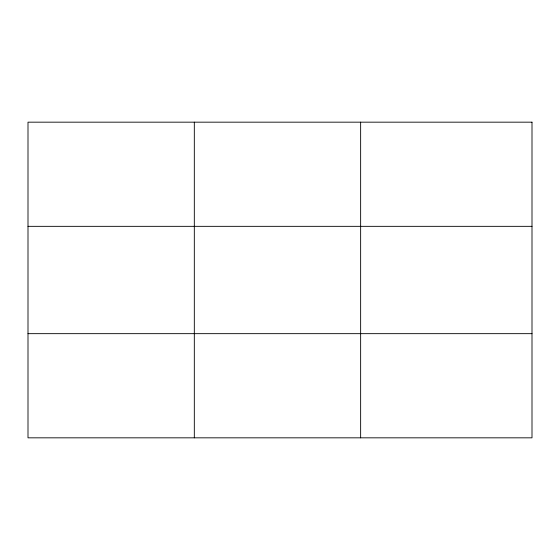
<?xml version="1.0" encoding="UTF-8"?>
<svg xmlns="http://www.w3.org/2000/svg" width="560" height="560" viewBox="0 0 560 560"><rect width="100%" height="100%" fill="white"/><g stroke="black" fill="none" stroke-linecap="round" stroke-linejoin="round"><path stroke-width="0.84" d="M194.32 437.829L194.32 122.171M360.64 437.829L360.64 122.171M28 226.338L532 226.338M28 333.662L532 333.662M532 122.171L532 437.829L28 437.829L28 122.171L532 122.171"/></g></svg>
